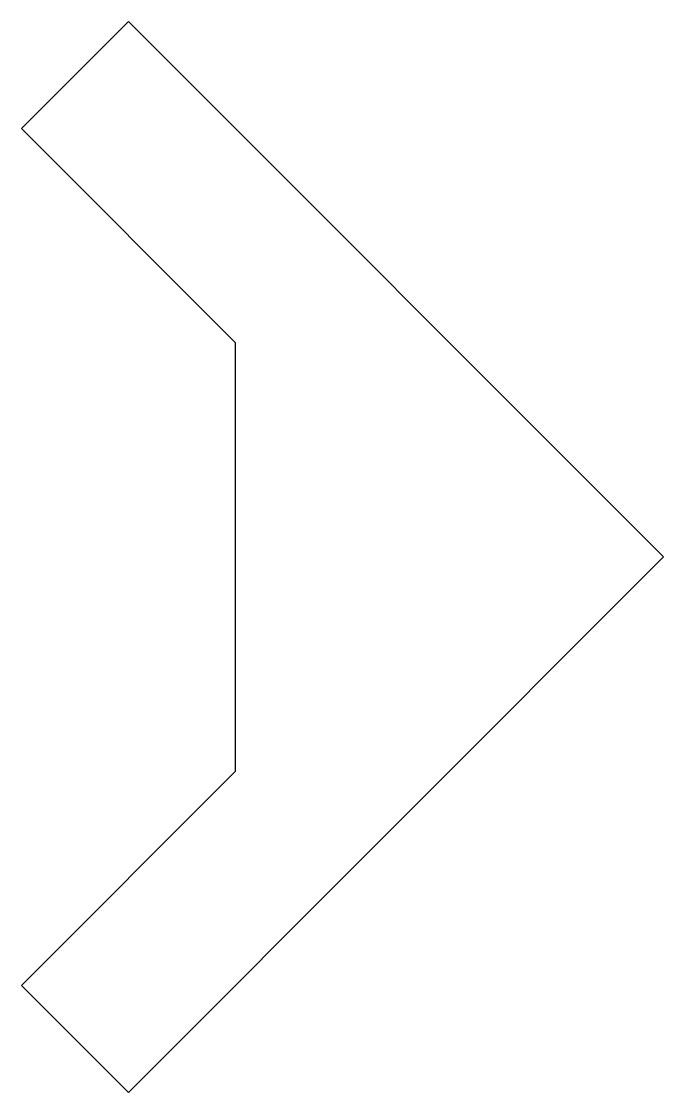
# Model space of a CAD drawing. Header units: inches. Extents: x -0.122 to 0.091, y -0.177 to 0.177.
import ezdxf

# ---------------------------------------------------------------- set-up
doc = ezdxf.new("R2010")
doc.units = ezdxf.units.IN
doc.layers.get('0').update_dxf_attribs({"linetype": 'CONTINUOUS'})

msp = doc.modelspace()

# ---------------------------------------------------------------- linework, layer by layer
msp.add_lwpolyline([(-0.08625, -0.17666), (-0.12161, -0.1413), (-0.0509, -0.07059), (-0.0509, 0.07083), (-0.12161, 0.14154), (-0.08625, 0.17689), (0.09052, 0.00012)], close=True)

doc.saveas('drawing.dxf')
